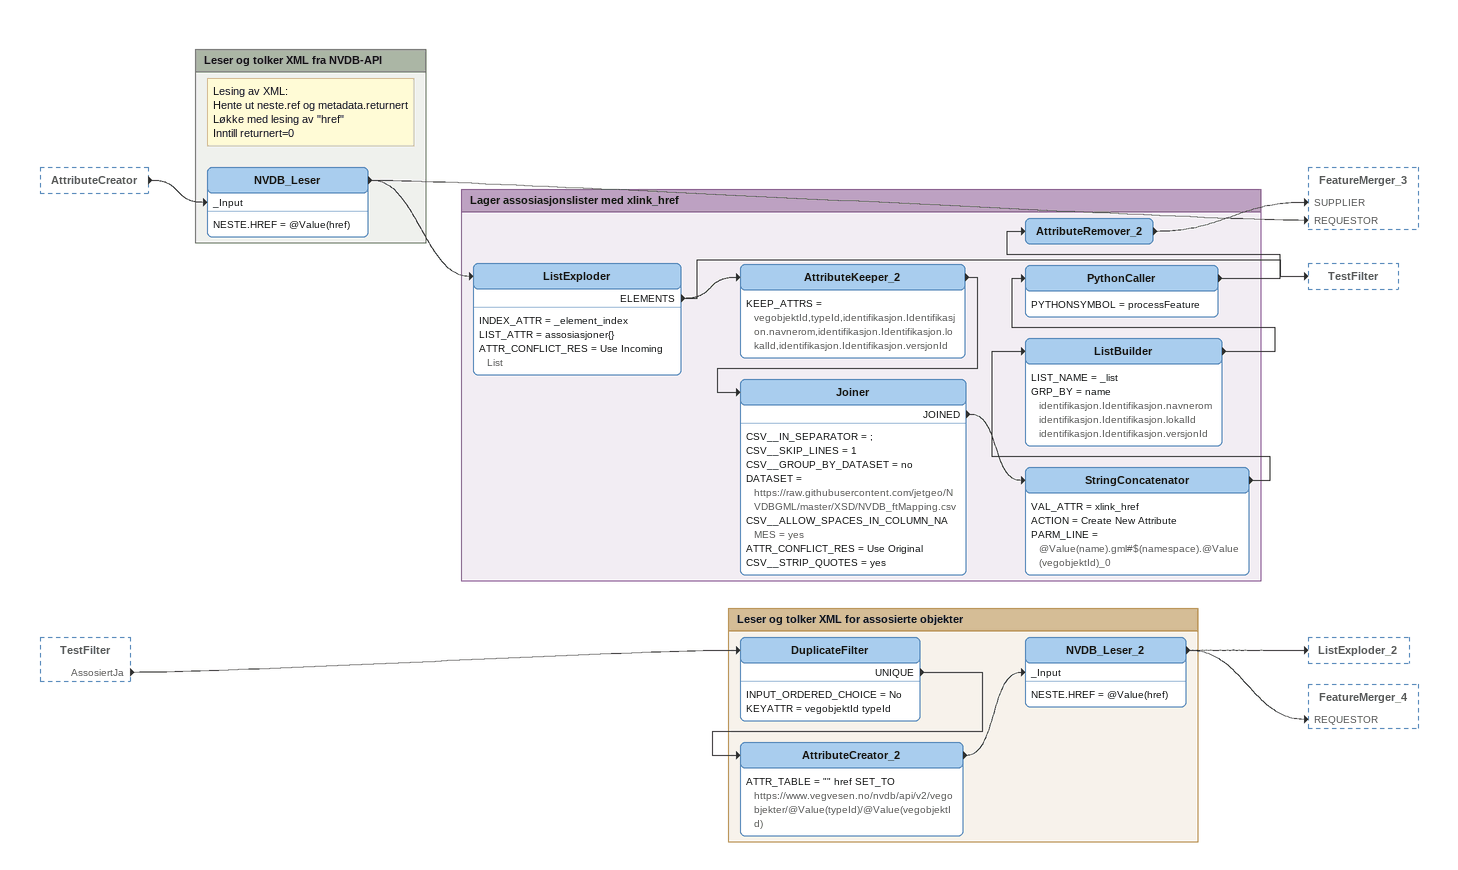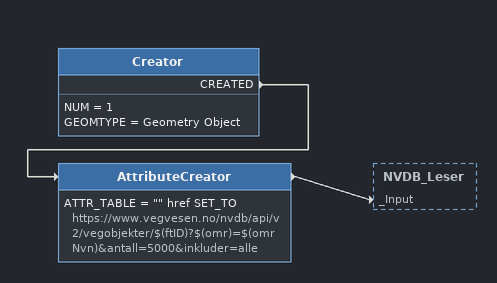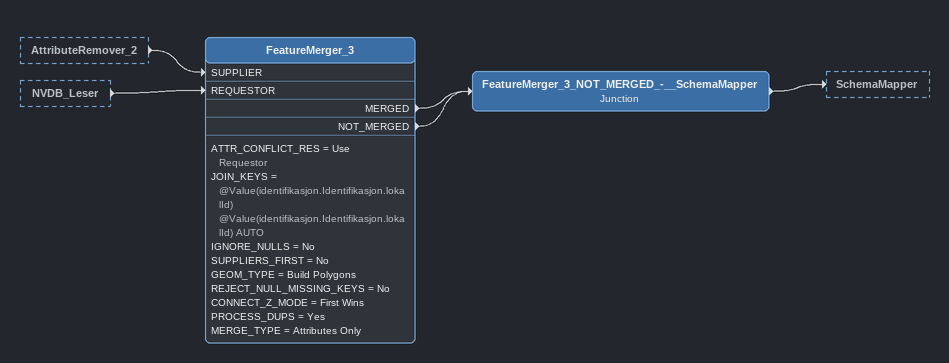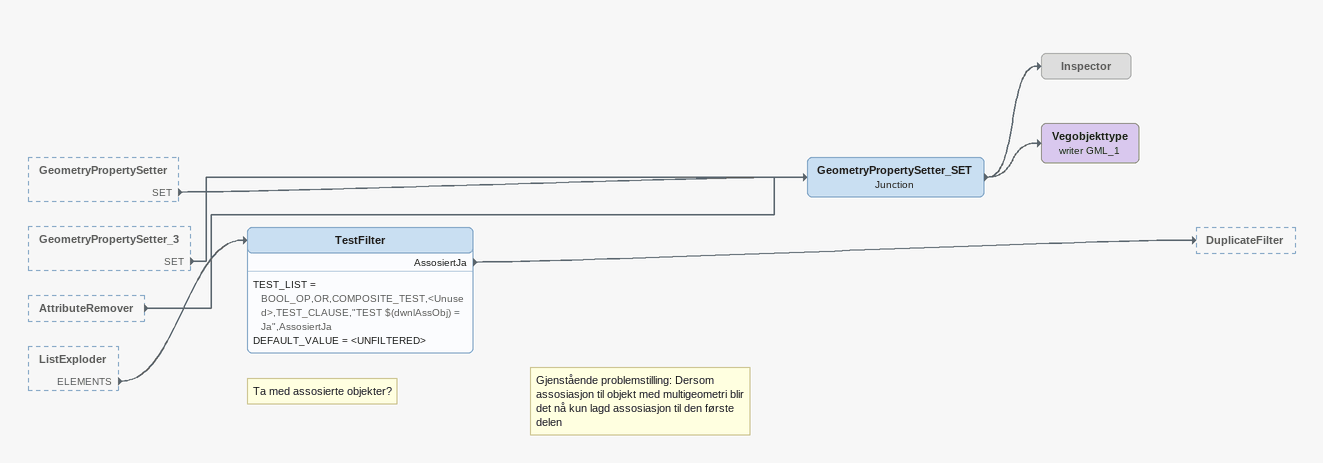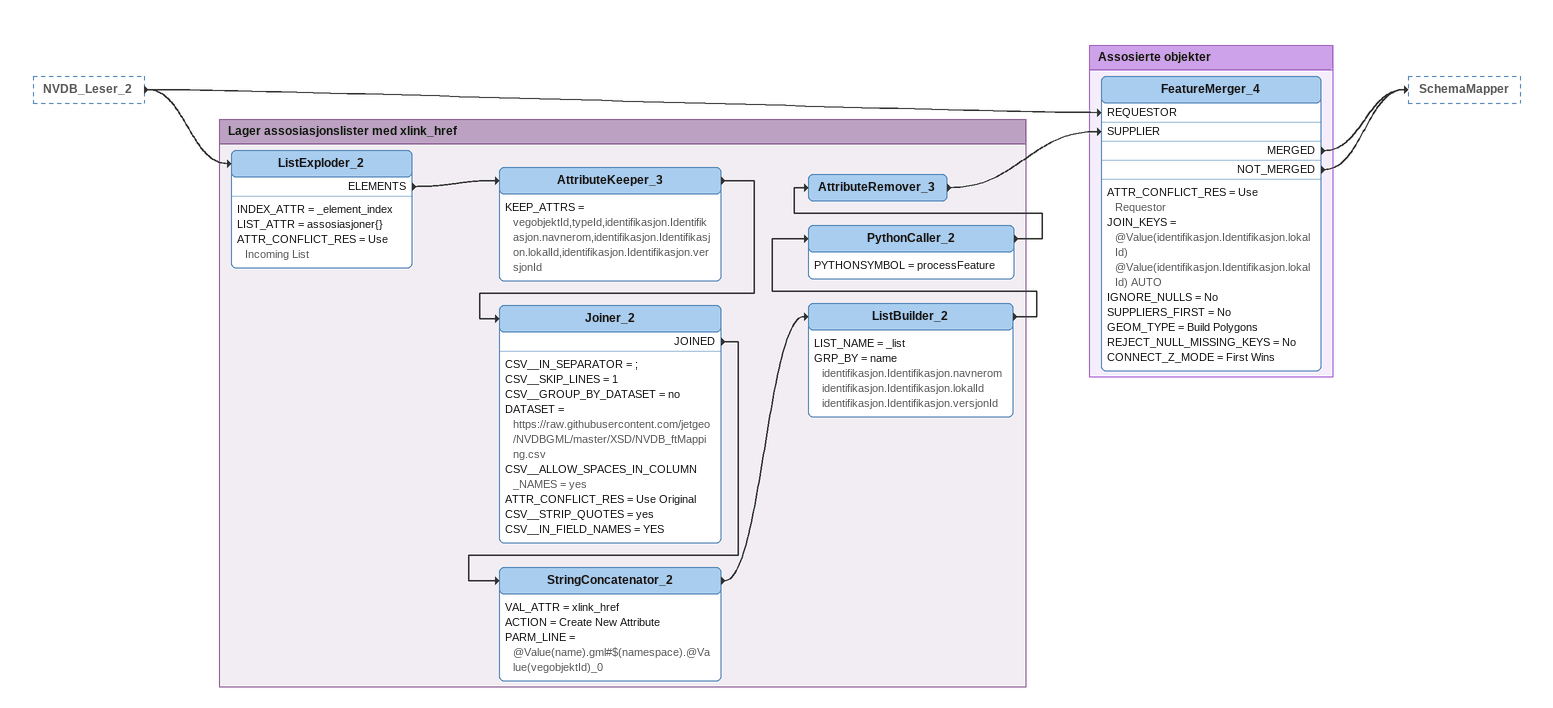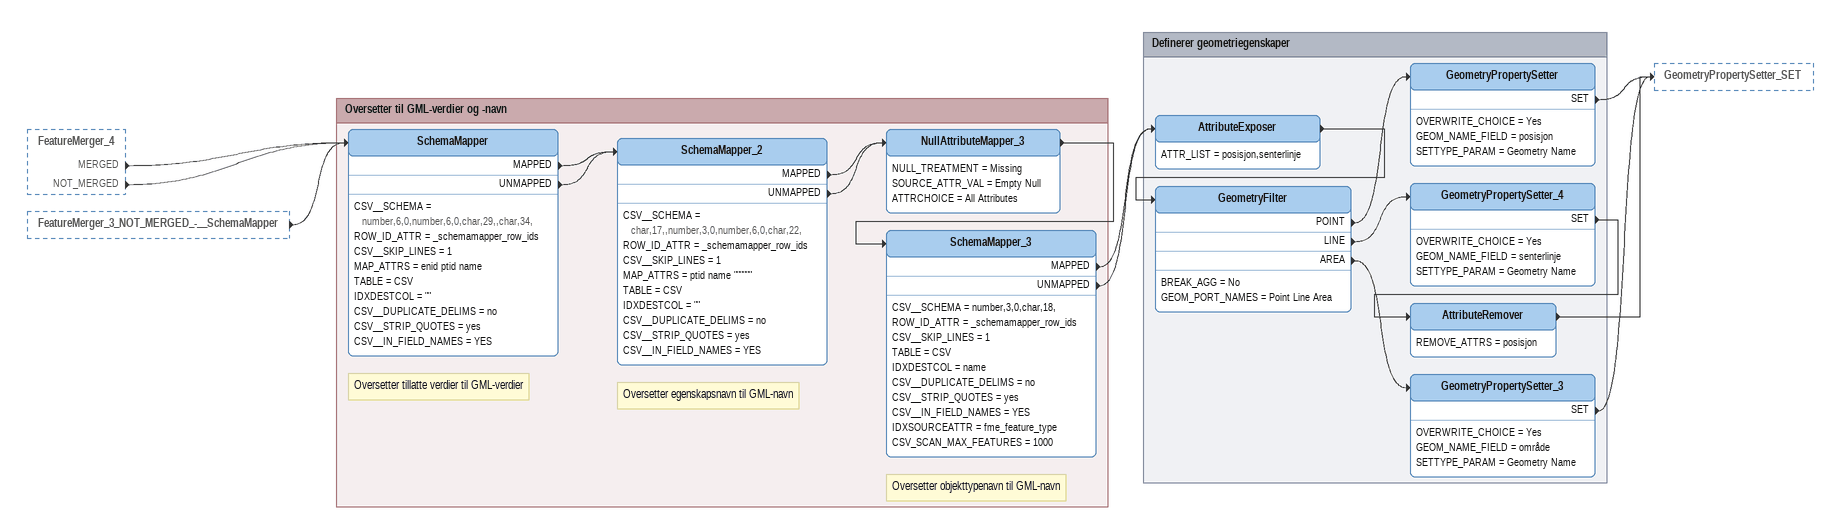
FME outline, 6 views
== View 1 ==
AttributeCreator [outside]
    -> NVDB_Leser [_Input]
TestFilter [outside]
    AssosiertJa -> DuplicateFilter

Bookmark: Leser og tolker XML fra NVDB-API
Note: Lesing av XML: / Hente ut neste.ref og metadata.returnert / Løkke med lesing av "href" / Inntill returnert=0
NVDB_Leser
    NESTE.HREF = @Value(href)
    -> FeatureMerger_3 [REQUESTOR]
    -> ListExploder

Bookmark: Lager assosiasjonslister med xlink_href
ListExploder
    INDEX_ATTR = _element_index
    LIST_ATTR = assosiasjoner{}
    ATTR_CONFLICT_RES = Use Incoming List
    ELEMENTS -> AttributeKeeper_2
    ELEMENTS -> TestFilter
AttributeKeeper_2
    KEEP_ATTRS = vegobjektId,typeId,identifikasjon.Identifikasjon.navnerom,identifikasjon.Identifikasjon.lokalId,identifikasjon.Identifikasjon.versjonId
    -> Joiner
Joiner
    CSV__IN_SEPARATOR = ;
    CSV__SKIP_LINES = 1
    CSV__GROUP_BY_DATASET = no
    DATASET = https://raw.githubusercontent.com/jetgeo/NVDBGML/master/XSD/NVDB_ftMapping.csv
    CSV__ALLOW_SPACES_IN_COLUMN_NAMES = yes
    ATTR_CONFLICT_RES = Use Original
    CSV__STRIP_QUOTES = yes
    JOINED -> StringConcatenator
StringConcatenator
    VAL_ATTR = xlink_href
    ACTION = Create New Attribute
    PARM_LINE = @Value(name).gml#$(namespace).@Value(vegobjektId)_0
    -> ListBuilder
ListBuilder
    LIST_NAME = _list
    GRP_BY = name identifikasjon.Identifikasjon.navnerom identifikasjon.Identifikasjon.lokalId identifikasjon.Identifikasjon.versjonId
    -> PythonCaller
PythonCaller
    PYTHONSYMBOL = processFeature
    -> AttributeRemover_2
AttributeRemover_2
    -> FeatureMerger_3 [SUPPLIER]

Bookmark: Leser og tolker XML for assosierte objekter
DuplicateFilter
    INPUT_ORDERED_CHOICE = No
    KEYATTR = vegobjektId typeId
    UNIQUE -> AttributeCreator_2
AttributeCreator_2
    ATTR_TABLE = "" href SET_TO https://www.vegvesen.no/nvdb/api/v2/vegobjekter/@Value(typeId)/@Value(vegobjektId)
    -> NVDB_Leser_2 [_Input]
NVDB_Leser_2
    NESTE.HREF = @Value(href)
    -> ListExploder_2
    -> FeatureMerger_4 [REQUESTOR]

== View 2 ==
Creator
    NUM = 1
    GEOMTYPE = Geometry Object
    CREATED -> AttributeCreator
AttributeCreator
    ATTR_TABLE = "" href SET_TO https://www.vegvesen.no/nvdb/api/v2/vegobjekter/$(ftID)?$(omr)=$(omrNvn)&antall=5000&inkluder=alle
    -> NVDB_Leser [_Input]

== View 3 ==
AttributeRemover_2 [outside]
    -> FeatureMerger_3 [SUPPLIER]
NVDB_Leser [outside]
    -> FeatureMerger_3 [REQUESTOR]
FeatureMerger_3
    ATTR_CONFLICT_RES = Use Requestor
    JOIN_KEYS = @Value(identifikasjon.Identifikasjon.lokalId) @Value(identifikasjon.Identifikasjon.lokalId) AUTO
    IGNORE_NULLS = No
    SUPPLIERS_FIRST = No
    GEOM_TYPE = Build Polygons
    REJECT_NULL_MISSING_KEYS = No
    CONNECT_Z_MODE = First Wins
    PROCESS_DUPS = Yes
    MERGE_TYPE = Attributes Only
    MERGED -> FeatureMerger_3_NOT_MERGED_-__SchemaMapper
    NOT_MERGED -> FeatureMerger_3_NOT_MERGED_-__SchemaMapper
FeatureMerger_3_NOT_MERGED_-__SchemaMapper: Junction
    -> SchemaMapper

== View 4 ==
GeometryPropertySetter [outside]
    SET -> GeometryPropertySetter_SET
GeometryPropertySetter_3 [outside]
    SET -> GeometryPropertySetter_SET
AttributeRemover [outside]
    -> GeometryPropertySetter_SET
ListExploder [outside]
    ELEMENTS -> TestFilter
Note: Ta med assosierte objekter?
Note: Gjenstående problemstilling: Dersom assosiasjon til objekt med multigeometri blir det nå kun lagd assosiasjon til den første delen
TestFilter
    TEST_LIST = BOOL_OP,OR,COMPOSITE_TEST,<Unused>,TEST_CLAUSE,"TEST $(dwnlAssObj) = Ja",AssosiertJa
    DEFAULT_VALUE = <UNFILTERED>
    AssosiertJa -> DuplicateFilter
GeometryPropertySetter_SET: Junction
    -> Vegobjekttype (writer GML_1)
    -> Inspector
Inspector [off]
Vegobjekttype (writer GML_1)

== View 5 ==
NVDB_Leser_2 [outside]
    -> ListExploder_2
    -> FeatureMerger_4 [REQUESTOR]

Bookmark: Lager assosiasjonslister med xlink_href
ListExploder_2
    INDEX_ATTR = _element_index
    LIST_ATTR = assosiasjoner{}
    ATTR_CONFLICT_RES = Use Incoming List
    ELEMENTS -> AttributeKeeper_3
AttributeKeeper_3
    KEEP_ATTRS = vegobjektId,typeId,identifikasjon.Identifikasjon.navnerom,identifikasjon.Identifikasjon.lokalId,identifikasjon.Identifikasjon.versjonId
    -> Joiner_2
Joiner_2
    CSV__IN_SEPARATOR = ;
    CSV__SKIP_LINES = 1
    CSV__GROUP_BY_DATASET = no
    DATASET = https://raw.githubusercontent.com/jetgeo/NVDBGML/master/XSD/NVDB_ftMapping.csv
    CSV__ALLOW_SPACES_IN_COLUMN_NAMES = yes
    ATTR_CONFLICT_RES = Use Original
    CSV__STRIP_QUOTES = yes
    CSV__IN_FIELD_NAMES = YES
    JOINED -> StringConcatenator_2
StringConcatenator_2
    VAL_ATTR = xlink_href
    ACTION = Create New Attribute
    PARM_LINE = @Value(name).gml#$(namespace).@Value(vegobjektId)_0
    -> ListBuilder_2
ListBuilder_2
    LIST_NAME = _list
    GRP_BY = name identifikasjon.Identifikasjon.navnerom identifikasjon.Identifikasjon.lokalId identifikasjon.Identifikasjon.versjonId
    -> PythonCaller_2
PythonCaller_2
    PYTHONSYMBOL = processFeature
    -> AttributeRemover_3
AttributeRemover_3
    -> FeatureMerger_4 [SUPPLIER]

Bookmark: Assosierte objekter
FeatureMerger_4
    ATTR_CONFLICT_RES = Use Requestor
    JOIN_KEYS = @Value(identifikasjon.Identifikasjon.lokalId) @Value(identifikasjon.Identifikasjon.lokalId) AUTO
    IGNORE_NULLS = No
    SUPPLIERS_FIRST = No
    GEOM_TYPE = Build Polygons
    REJECT_NULL_MISSING_KEYS = No
    CONNECT_Z_MODE = First Wins
    MERGED -> SchemaMapper
    NOT_MERGED -> SchemaMapper

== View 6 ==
FeatureMerger_4 [outside]
    MERGED -> SchemaMapper
    NOT_MERGED -> SchemaMapper
FeatureMerger_3_NOT_MERGED_-__SchemaMapper [outside]
    -> SchemaMapper

Bookmark: Oversetter til GML-verdier og -navn
Note: Oversetter tillatte verdier til GML-verdier
SchemaMapper
    CSV__SCHEMA = number,6,0,number,6,0,char,29,,char,34,
    ROW_ID_ATTR = _schemamapper_row_ids
    CSV__SKIP_LINES = 1
    MAP_ATTRS = enid ptid name
    TABLE = CSV
    IDXDESTCOL = ""
    CSV__DUPLICATE_DELIMS = no
    CSV__STRIP_QUOTES = yes
    CSV__IN_FIELD_NAMES = YES
    MAPPED -> SchemaMapper_2
    UNMAPPED -> SchemaMapper_2
Note: Oversetter egenskapsnavn til GML-navn
SchemaMapper_2
    CSV__SCHEMA = char,17,,number,3,0,number,6,0,char,22,
    ROW_ID_ATTR = _schemamapper_row_ids
    CSV__SKIP_LINES = 1
    MAP_ATTRS = ptid name """"""
    TABLE = CSV
    IDXDESTCOL = ""
    CSV__DUPLICATE_DELIMS = no
    CSV__STRIP_QUOTES = yes
    CSV__IN_FIELD_NAMES = YES
    MAPPED -> NullAttributeMapper_3
    UNMAPPED -> NullAttributeMapper_3
NullAttributeMapper_3
    NULL_TREATMENT = Missing
    SOURCE_ATTR_VAL = Empty Null
    ATTRCHOICE = All Attributes
    -> SchemaMapper_3
Note: Oversetter objekttypenavn til GML-navn
SchemaMapper_3
    CSV__SCHEMA = number,3,0,char,18,
    ROW_ID_ATTR = _schemamapper_row_ids
    CSV__SKIP_LINES = 1
    TABLE = CSV
    IDXDESTCOL = name
    CSV__DUPLICATE_DELIMS = no
    CSV__STRIP_QUOTES = yes
    CSV__IN_FIELD_NAMES = YES
    IDXSOURCEATTR = fme_feature_type
    CSV_SCAN_MAX_FEATURES = 1000
    MAPPED -> AttributeExposer
    UNMAPPED -> AttributeExposer

Bookmark: Definerer geometriegenskaper
AttributeExposer
    ATTR_LIST = posisjon,senterlinje
    -> GeometryFilter
GeometryFilter
    BREAK_AGG = No
    GEOM_PORT_NAMES = Point Line Area
    POINT -> GeometryPropertySetter
    LINE -> GeometryPropertySetter_4
    AREA -> GeometryPropertySetter_3
GeometryPropertySetter
    OVERWRITE_CHOICE = Yes
    GEOM_NAME_FIELD = posisjon
    SETTYPE_PARAM = Geometry Name
    SET -> GeometryPropertySetter_SET
GeometryPropertySetter_4
    OVERWRITE_CHOICE = Yes
    GEOM_NAME_FIELD = senterlinje
    SETTYPE_PARAM = Geometry Name
    SET -> AttributeRemover
AttributeRemover
    REMOVE_ATTRS = posisjon
    -> GeometryPropertySetter_SET
GeometryPropertySetter_3
    OVERWRITE_CHOICE = Yes
    GEOM_NAME_FIELD = område
    SETTYPE_PARAM = Geometry Name
    SET -> GeometryPropertySetter_SET
